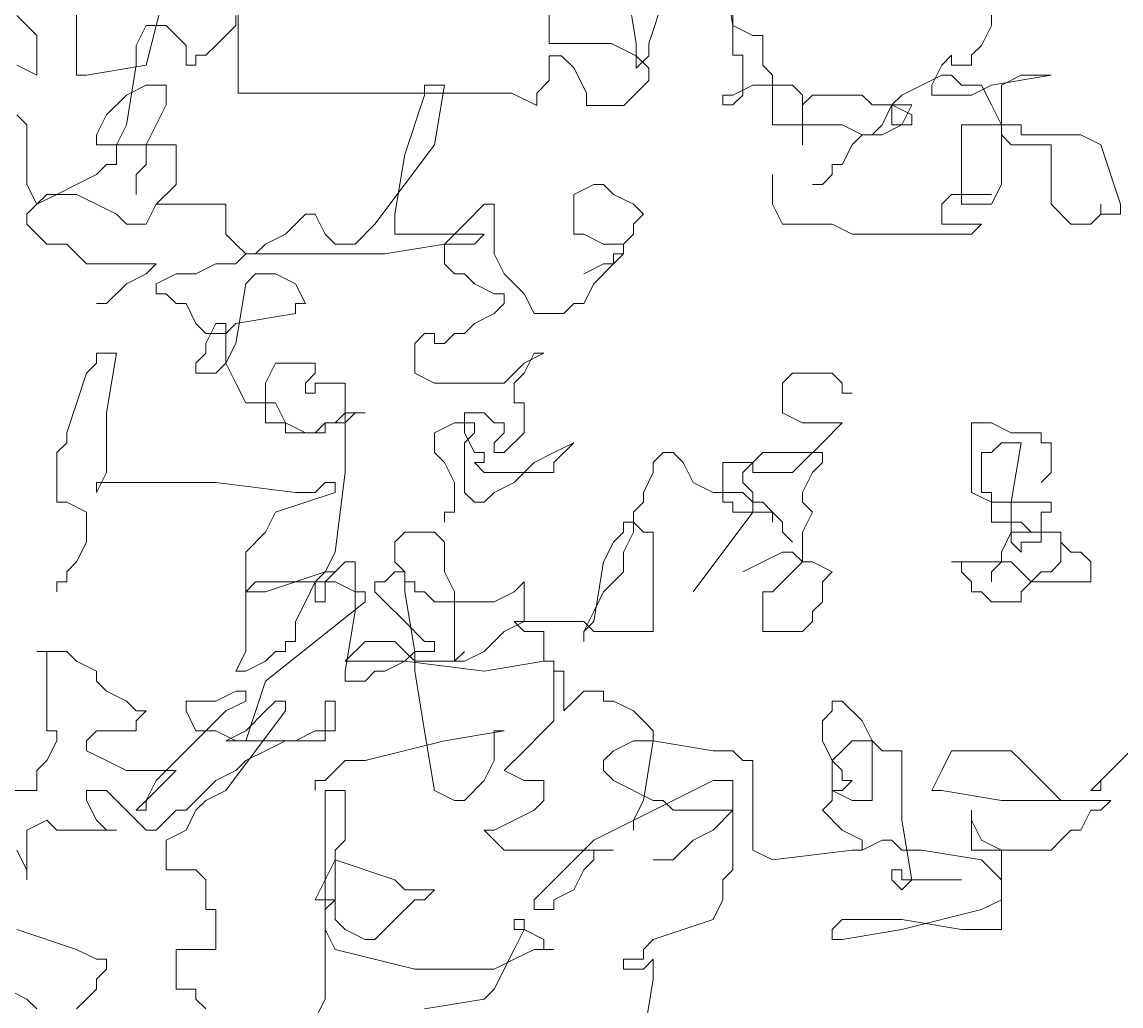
# Model space of a CAD drawing. Extents: x 941299 to 942979, y 2579300 to 2579597.
# Drawn here: x 942279.555 to 942281, y 2579506.667 to 2579507.961 of the extents above; entities that cross this region are included whole.
import ezdxf

# ---------------------------------------------------------------- set-up
doc = ezdxf.new("R2010")
doc.units = 0
doc.layers.get('0').update_dxf_attribs({"linetype": 'CONTINUOUS'})

# ---------------------------------------------------------------- blocks, each defined once
blk = doc.blocks.new('tulia')
at = {"color": 3, "lineweight": 0}
for p, q in [((209.7892, 269.2369), (209.7892, 268.6998)), ((208.9073, 268.6425), (208.9073, 269.1195)), ((208.9551, 269.0718), (208.9073, 268.7856)), ((209.192, 269.0579), (209.3114, 268.6998)), ((209.3712, 268.6998), (209.4309, 269.0579)), ((211.6286, 268.9764), (211.724, 268.5948)), ((211.2822, 268.4611), (211.2822, 268.9385)), ((212.0582, 268.5471), (212.0582, 268.9287)), ((207.6661, 268.881), (207.6661, 268.7856)), ((211.2944, 268.8333), (211.2944, 268.7856)), ((212.3447, 268.8333), (212.2969, 268.7856)), ((207.6661, 268.7856), (207.7138, 268.6902)), ((208.9073, 268.7856), (208.8118, 268.7379)), ((211.2944, 268.7856), (211.3421, 268.7379)), ((211.5808, 268.7379), (211.6286, 268.7856)), ((211.6286, 268.7856), (211.724, 268.7856)), ((211.724, 268.7856), (211.7718, 268.6902)), ((212.2969, 268.7856), (212.2492, 268.7379)), ((208.8118, 268.7379), (208.7641, 268.7379)), ((208.7641, 268.7379), (208.7641, 268.5948)), ((211.3421, 268.7379), (211.3898, 268.6902)), ((211.5331, 268.6902), (211.5808, 268.7379)), ((212.2492, 268.7379), (212.2492, 268.5471)), ((207.7138, 268.6902), (207.7615, 268.6425)), ((209.3114, 268.6998), (209.3114, 268.6401)), ((209.3712, 268.5805), (209.3712, 268.6998)), ((209.4906, 268.6998), (209.3712, 268.6401)), ((209.7892, 268.6998), (209.4906, 268.6998)), ((211.3898, 268.6902), (211.4376, 268.6425)), ((211.5331, 268.5948), (211.5331, 268.6902)), ((211.7718, 268.6902), (211.7718, 268.5948)), ((207.7615, 268.6425), (207.7615, 268.5948)), ((207.857, 268.5948), (207.857, 268.6425)), ((207.857, 268.6425), (207.9048, 268.5948)), ((208.8596, 268.4517), (208.8596, 268.6425)), ((208.8596, 268.6425), (208.9073, 268.6425)), ((209.3114, 268.6401), (209.3712, 268.5805)), ((209.3712, 268.6401), (209.3114, 268.5805)), ((209.6698, 268.5805), (209.7295, 268.6401)), ((209.7295, 268.6401), (209.7892, 268.6401)), ((209.7892, 268.6401), (209.7892, 268.5208)), ((211.4376, 268.6425), (211.4853, 268.6425)), ((211.4853, 268.6425), (211.4853, 268.5948)), ((207.7615, 268.5948), (207.857, 268.5948)), ((207.9048, 268.5948), (207.9525, 268.4994)), ((208.7641, 268.5948), (208.7164, 268.5471)), ((209.3114, 268.5805), (209.3114, 268.5208)), ((209.61, 268.4611), (209.6698, 268.5805)), ((211.4853, 268.5948), (211.5331, 268.5948)), ((211.724, 268.5948), (212.0105, 268.5471)), ((211.7718, 268.5948), (211.8195, 268.3085)), ((212.2492, 268.5471), (212.3447, 268.5948)), ((207.6661, 268.4994), (207.3796, 268.5471)), ((207.3796, 268.5471), (207.5228, 268.5471)), ((207.5228, 268.5471), (207.6183, 268.4994)), ((207.6183, 268.4994), (207.6183, 268.2608)), ((207.7615, 268.4517), (207.6661, 268.4994)), ((207.6661, 268.4039), (207.7138, 268.4994)), ((207.7138, 268.4994), (207.8093, 268.4994)), ((207.8093, 268.4994), (207.857, 268.5471)), ((207.857, 268.5471), (207.9048, 268.5471)), ((207.9048, 268.5471), (208.0003, 268.4994)), ((207.9525, 268.4994), (207.9525, 268.4517)), ((208.0003, 268.4994), (208.0957, 268.4517)), ((208.5731, 268.4517), (208.6209, 268.4994)), ((208.6209, 268.4994), (208.8118, 268.4994)), ((208.7164, 268.5471), (208.7164, 268.3085)), ((208.8118, 268.4994), (208.9073, 268.4517)), ((209.3114, 268.5208), (209.3712, 268.4611)), ((209.7892, 268.5208), (209.8489, 268.4611)), ((210.3395, 268.2131), (210.2918, 268.4994)), ((210.2918, 268.4994), (210.3873, 268.4994)), ((210.3873, 268.4994), (210.3873, 268.4517)), ((211.6286, 268.4039), (211.6286, 268.4994)), ((211.6286, 268.4994), (211.724, 268.4994)), ((211.724, 268.4994), (211.8195, 268.4517)), ((212.0105, 268.5471), (212.0582, 268.5471)), ((207.9525, 268.4517), (207.7615, 268.4517)), ((208.0957, 268.4517), (208.1435, 268.4039)), ((208.239, 268.4039), (208.2867, 268.4517)), ((208.2867, 268.4517), (208.5254, 268.4517)), ((208.5254, 268.4517), (208.5731, 268.4039)), ((208.5731, 268.2131), (208.5731, 268.4517)), ((208.9073, 268.4039), (208.8596, 268.4517)), ((208.9073, 268.4517), (208.9551, 268.4517)), ((208.9551, 268.4517), (208.9551, 268.4039)), ((209.3712, 268.4611), (209.4309, 268.4014)), ((209.61, 268.4014), (209.61, 268.4611)), ((209.8489, 268.4611), (209.8489, 268.4014)), ((209.8489, 268.4014), (209.9684, 268.4611)), ((209.9684, 268.4611), (211.2822, 268.4611)), ((210.3873, 268.4517), (210.4828, 268.1654)), ((211.8195, 268.4517), (211.915, 268.3562)), ((207.6183, 268.3085), (207.6661, 268.4039)), ((208.048, 268.3562), (208.1435, 268.4039)), ((208.0957, 268.3085), (208.048, 268.4039)), ((208.048, 268.4039), (208.1435, 268.4039)), ((208.1435, 268.4039), (208.1435, 268.3085)), ((208.1435, 268.4039), (208.239, 268.4039)), ((208.1435, 268.4039), (208.1912, 268.3085)), ((208.5731, 268.4039), (208.5731, 268.2131)), ((208.9551, 268.4039), (208.9073, 268.4039)), ((209.4309, 268.4014), (209.61, 268.4014)), ((211.6763, 268.3085), (211.6286, 268.4039)), ((208.048, 268.3085), (208.048, 268.3562)), ((211.915, 268.3562), (211.9627, 268.2608)), ((212.2969, 268.3085), (212.3447, 268.3562)), ((207.5228, 268.2608), (207.5228, 268.3085)), ((207.5228, 268.3085), (207.8093, 268.3085)), ((207.6183, 268.0223), (207.6183, 268.3085)), ((207.8093, 268.3085), (207.8093, 267.9269)), ((208.1435, 268.3085), (208.048, 268.3085)), ((208.1912, 268.2608), (208.0957, 268.3085)), ((208.1912, 268.3085), (208.239, 268.2608)), ((208.3822, 268.3085), (208.2867, 268.2608)), ((208.7164, 268.3085), (208.3822, 268.3085)), ((211.724, 268.2131), (211.6763, 268.3085)), ((211.8195, 268.3085), (211.8673, 268.2131)), ((212.2969, 268.0223), (212.2969, 268.3085)), ((207.1409, 268.2131), (207.2364, 268.2608)), ((207.2364, 268.2608), (207.5228, 268.2608)), ((207.6183, 268.2608), (207.5706, 268.2131)), ((208.2867, 268.2608), (208.1912, 268.2608)), ((208.239, 268.2608), (208.2867, 268.2608)), ((208.2867, 268.2608), (208.3344, 268.2131)), ((211.9627, 268.2608), (211.9627, 268.2131)), ((207.0454, 267.9269), (207.1409, 268.2131)), ((207.5706, 268.2131), (207.3796, 268.2131)), ((207.3796, 268.2131), (207.3796, 267.9269)), ((208.3344, 268.2131), (208.3822, 268.1177)), ((210.626, 267.8315), (210.3395, 268.2131)), ((211.9627, 268.2131), (211.5808, 268.2131)), ((211.5808, 268.2131), (211.5808, 268.0223)), ((211.724, 268.1177), (211.724, 268.2131)), ((211.8673, 268.2131), (211.8673, 268.1177)), ((210.4828, 268.1654), (210.5305, 267.8792)), ((208.3822, 268.1177), (208.4299, 268.1177)), ((208.4299, 268.1177), (208.4299, 268.07)), ((211.7718, 268.07), (211.724, 268.1177)), ((211.8673, 268.1177), (211.915, 268.1177)), ((211.915, 268.1177), (211.9627, 268.07)), ((208.4299, 268.07), (208.4777, 268.0223)), ((208.7164, 267.9269), (208.7164, 268.07)), ((211.7718, 267.9746), (211.7718, 268.07)), ((211.9627, 268.07), (212.0582, 268.0223)), ((207.6661, 267.9269), (207.6183, 268.0223)), ((207.6661, 267.9746), (207.857, 267.9746)), ((207.857, 267.9746), (207.9048, 267.9269)), ((208.4777, 268.0223), (208.5254, 268.0223)), ((209.3847, 267.9269), (209.4802, 267.9746)), ((209.4802, 267.9746), (209.528, 268.0223)), ((209.528, 268.0223), (209.5757, 268.0223)), ((209.5757, 268.0223), (209.6712, 267.9746)), ((209.6712, 267.9746), (209.6712, 267.7838)), ((211.5808, 268.0223), (211.6763, 267.9269)), ((211.9627, 267.9269), (212.0582, 267.9746)), ((212.0582, 268.0223), (212.1537, 267.9746)), ((212.0582, 267.9746), (212.2014, 267.9746)), ((212.1537, 267.9746), (212.2492, 267.9269)), ((212.2014, 267.9746), (212.2492, 267.9269)), ((212.2492, 267.9269), (212.2969, 268.0223)), ((207.0454, 267.8792), (207.0454, 267.9269)), ((207.1409, 267.8792), (207.1409, 267.9269)), ((207.1409, 267.9269), (207.1409, 267.8792)), ((207.3796, 267.9269), (207.2841, 267.8315)), ((207.8093, 267.9269), (207.6661, 267.9269)), ((207.9048, 267.9269), (207.9048, 267.8315)), ((208.6686, 267.8315), (208.7164, 267.9269)), ((209.337, 267.8792), (209.3847, 267.9269)), ((210.0531, 267.6884), (210.0531, 267.9269)), ((210.0531, 267.9269), (210.1008, 267.9269)), ((210.1008, 267.9269), (210.1963, 267.8315)), ((211.3421, 267.7838), (211.3421, 267.9269)), ((211.3421, 267.9269), (211.6763, 267.9269)), ((211.6763, 267.9269), (211.724, 267.8315)), ((211.8673, 267.8792), (211.9627, 267.9269)), ((212.2492, 267.9269), (212.2969, 267.8792)), ((207.1409, 267.8792), (207.0454, 267.8792)), ((207.1887, 267.8315), (207.1409, 267.8792)), ((209.3847, 267.8315), (209.337, 267.8792)), ((210.5305, 267.8792), (210.5305, 267.7838)), ((210.9124, 267.8792), (210.8647, 267.7838)), ((210.9602, 267.8792), (210.9124, 267.8792)), ((211.0079, 267.8315), (210.9602, 267.8792)), ((211.8195, 267.8315), (211.8673, 267.8792)), ((212.2969, 267.8792), (212.2969, 267.8315)), ((207.2841, 267.8315), (207.1887, 267.8315)), ((207.9048, 267.8315), (207.7138, 267.8315)), ((207.7138, 267.8315), (207.7615, 267.7838)), ((208.3344, 267.7838), (208.4299, 267.8315)), ((208.4299, 267.8315), (208.6686, 267.8315)), ((209.3847, 267.7838), (209.3847, 267.8315)), ((210.1963, 267.8315), (210.2441, 267.7838)), ((210.7215, 267.7361), (210.626, 267.8315)), ((211.0557, 267.7838), (211.0079, 267.8315)), ((211.724, 267.8315), (211.8195, 267.8315)), ((212.2969, 267.8315), (212.2014, 267.7361)), ((207.7615, 267.7838), (208.3344, 267.7838)), ((209.4325, 267.7361), (209.3847, 267.7838)), ((209.6234, 267.7838), (209.528, 267.7361)), ((209.6712, 267.7838), (209.6234, 267.7838)), ((210.5305, 267.7838), (210.1008, 267.7838)), ((210.1008, 267.7838), (210.1486, 267.7361)), ((210.2441, 267.7838), (210.2918, 267.7361)), ((210.8647, 267.7838), (210.817, 267.7361)), ((211.1511, 267.7361), (211.0557, 267.7838)), ((211.2944, 267.7361), (211.3421, 267.7838)), ((209.4325, 267.6884), (209.4325, 267.7361)), ((209.528, 267.7361), (209.4325, 267.7361)), ((209.4325, 267.7361), (209.4325, 267.6884)), ((210.1486, 267.7361), (210.2918, 267.7361)), ((210.2918, 267.7361), (210.2918, 267.6407)), ((210.2918, 267.7361), (210.5783, 267.6884)), ((210.817, 267.7361), (210.7215, 267.7361)), ((211.1989, 267.6884), (211.1511, 267.7361)), ((211.2466, 267.6884), (211.2944, 267.7361)), ((212.106, 267.7361), (212.0105, 267.6407)), ((212.2014, 267.7361), (212.106, 267.7361)), ((209.4802, 267.6884), (209.4325, 267.6884)), ((209.4325, 267.6884), (209.4802, 267.6407)), ((209.4802, 267.6407), (209.4802, 267.6884)), ((210.0054, 267.593), (210.0531, 267.6884)), ((210.5783, 267.6884), (211.2466, 267.6884)), ((211.2466, 267.6884), (211.1989, 267.6884)), ((211.2944, 267.6407), (211.2466, 267.6884)), ((209.528, 267.6407), (209.4802, 267.6407)), ((209.4802, 267.6407), (209.5757, 267.5453)), ((209.6234, 267.593), (209.528, 267.6407)), ((210.2918, 267.6407), (210.2441, 267.593)), ((211.3898, 267.6407), (211.2944, 267.6407)), ((211.4853, 267.593), (211.3898, 267.6407)), ((212.0105, 267.6407), (211.6763, 267.6407)), ((211.6763, 267.6407), (211.724, 267.593)), ((209.9099, 267.4976), (210.0054, 267.593)), ((210.1963, 267.593), (210.1486, 267.5453)), ((210.2441, 267.593), (210.1963, 267.593)), ((211.1034, 267.593), (211.0079, 267.5453)), ((211.1989, 267.593), (211.1034, 267.593)), ((211.2466, 267.5453), (211.1989, 267.593)), ((211.5808, 267.593), (211.4853, 267.593)), ((211.6763, 267.5453), (211.5808, 267.593)), ((211.724, 267.593), (211.8195, 267.5453)), ((209.5757, 267.5453), (209.6234, 267.4498)), ((209.8621, 267.4021), (209.9099, 267.4976)), ((210.0531, 267.4976), (210.0054, 267.4976)), ((210.0054, 267.4976), (210.0054, 267.4498)), ((210.1486, 267.5453), (210.0531, 267.4976)), ((211.0079, 267.5453), (210.9602, 267.4498)), ((211.2944, 267.259), (211.2466, 267.5453)), ((211.5808, 267.4498), (211.6286, 267.4976)), ((211.6286, 267.4976), (211.6763, 267.4976)), ((211.6763, 267.4976), (211.6763, 267.5453)), ((211.8195, 267.5453), (211.915, 267.4498)), ((209.6234, 267.4498), (209.6712, 267.4498)), ((209.6712, 267.4498), (209.7189, 267.4021)), ((210.0054, 267.4498), (210.0531, 267.4021)), ((210.9602, 267.4498), (211.0079, 267.4498)), ((211.0079, 267.4498), (211.0079, 267.4021)), ((211.4853, 267.3544), (211.5331, 267.4498)), ((211.5331, 267.4498), (211.5808, 267.4498)), ((211.915, 267.4498), (211.9627, 267.4498)), ((209.7189, 267.4021), (209.8621, 267.4021)), ((210.0531, 267.4021), (210.1486, 267.3544)), ((211.0079, 267.4021), (211.2944, 267.3544)), ((210.1486, 267.3544), (210.1963, 267.3067)), ((211.2944, 267.3544), (211.3421, 267.3067)), ((211.3421, 267.1636), (211.3421, 267.3544)), ((211.3421, 267.3544), (211.3898, 267.3544)), ((211.3898, 267.3544), (211.4376, 267.259)), ((211.4376, 267.3067), (211.4853, 267.3544)), ((210.1963, 267.3067), (210.2441, 267.3067)), ((210.2441, 267.3067), (210.2918, 267.259)), ((210.3395, 267.259), (210.3395, 267.3067)), ((210.3395, 267.3067), (210.3873, 267.3067)), ((210.3873, 267.3067), (210.435, 267.259)), ((211.3421, 267.3067), (211.4376, 267.3067)), ((210.2918, 267.259), (210.3395, 267.259)), ((210.435, 267.259), (210.435, 267.1159)), ((211.3421, 267.1636), (211.2944, 267.259)), ((211.4376, 267.259), (211.4376, 267.2113)), ((209.9099, 267.1636), (209.8144, 267.2113)), ((209.8144, 267.2113), (209.8621, 267.2113)), ((209.8621, 267.2113), (209.9099, 267.1159)), ((211.4376, 267.2113), (211.4853, 267.1636)), ((211.915, 266.9251), (211.8673, 267.2113)), ((211.8673, 267.2113), (211.9627, 267.2113)), ((211.9627, 267.2113), (211.9627, 267.1636)), ((210.0054, 267.0682), (209.9099, 267.1636)), ((210.9124, 267.1159), (210.9124, 267.1636)), ((210.9124, 267.1636), (211.1034, 267.1636)), ((211.1034, 267.1636), (211.1511, 267.0682)), ((211.2944, 267.0682), (211.3421, 267.1636)), ((211.3898, 267.1159), (211.3421, 267.1636)), ((211.4853, 267.1636), (211.4853, 267.1159)), ((211.9627, 267.1636), (212.0105, 267.1159)), ((208.3822, 267.0682), (208.4299, 267.1159)), ((208.4299, 267.1159), (208.6209, 267.1159)), ((208.6209, 267.1159), (208.6686, 267.0682)), ((209.9099, 267.1159), (209.9576, 267.0682)), ((210.435, 267.1159), (210.3395, 267.0682)), ((210.9602, 267.0682), (210.9124, 267.1159)), ((211.4853, 267.1159), (211.3898, 267.1159)), ((212.0105, 267.1159), (212.106, 266.8297)), ((208.3344, 267.0205), (208.3822, 267.0205)), ((208.3822, 267.0205), (208.3822, 267.0682)), ((208.6686, 267.0682), (208.6686, 266.9251)), ((209.9576, 267.0682), (209.9576, 266.9728)), ((210.3395, 267.0682), (210.0054, 267.0682)), ((210.7692, 266.6389), (210.7692, 267.0682)), ((210.7692, 267.0682), (210.9124, 267.0682)), ((210.9124, 267.0682), (210.9124, 267.0205)), ((210.9124, 267.0205), (210.9602, 267.0205)), ((210.9602, 267.0205), (210.9602, 267.0682)), ((211.1511, 267.0682), (211.1511, 266.8774)), ((211.2466, 266.9728), (211.2944, 267.0682)), ((209.9576, 266.9728), (209.9099, 266.9728)), ((209.9099, 266.9728), (209.9099, 266.8297)), ((211.0557, 266.8774), (211.1034, 266.9728)), ((211.1034, 266.9728), (211.2466, 266.9728)), ((208.6686, 266.9251), (208.5731, 266.8774)), ((210.0531, 266.8774), (210.1008, 266.9251)), ((210.1008, 266.9251), (210.1963, 266.9251)), ((210.1963, 266.9251), (210.1963, 266.8297)), ((210.7215, 266.9251), (210.6737, 266.9251)), ((210.6737, 266.9251), (210.7692, 266.9251)), ((210.7692, 266.8774), (210.7215, 266.9251)), ((210.7692, 266.9251), (210.817, 266.8774)), ((211.915, 266.6389), (211.915, 266.9251)), ((207.5706, 266.8297), (207.6661, 266.8774)), ((207.6661, 266.8774), (207.7615, 266.8774)), ((207.7615, 266.8774), (207.7615, 266.5435)), ((208.5731, 266.8774), (208.3822, 266.8774)), ((208.3822, 266.8774), (208.4777, 266.782)), ((210.0054, 266.8297), (210.0054, 266.8774)), ((210.0054, 266.8774), (210.0531, 266.8774)), ((210.1486, 266.8297), (210.1486, 266.8774)), ((210.1486, 266.8774), (210.2441, 266.8774)), ((210.2441, 266.8774), (210.3395, 266.8297)), ((210.8647, 266.8774), (210.7692, 266.8774)), ((210.817, 266.8774), (210.8647, 266.8774)), ((210.9124, 266.8297), (210.8647, 266.8774)), ((210.8647, 266.8774), (210.8647, 266.8297)), ((210.9602, 266.8297), (211.0557, 266.8774)), ((211.1511, 266.8774), (211.0557, 266.8774)), ((211.0557, 266.8774), (211.0557, 266.8297)), ((207.4274, 266.782), (207.4274, 266.8297)), ((207.4274, 266.8297), (207.5706, 266.8297)), ((209.9099, 266.8297), (210.0054, 266.7343)), ((210.0531, 266.782), (210.0054, 266.8297)), ((210.1963, 266.8297), (210.1486, 266.7343)), ((210.1963, 266.782), (210.1486, 266.8297)), ((210.3395, 266.8297), (210.3395, 266.7343)), ((210.8647, 266.8297), (210.9602, 266.8297)), ((211.0557, 266.8297), (210.9124, 266.8297)), ((212.106, 266.8297), (212.106, 266.782)), ((207.3796, 266.6389), (207.3796, 266.782)), ((207.3796, 266.782), (207.4274, 266.782)), ((207.5706, 266.4958), (207.5228, 266.782)), ((207.5228, 266.782), (207.6183, 266.782)), ((207.6183, 266.782), (207.6661, 266.7343)), ((208.4777, 266.782), (208.5731, 266.6866)), ((209.7667, 266.6866), (209.6712, 266.782)), ((209.6712, 266.782), (209.7667, 266.7343)), ((210.0531, 266.7343), (210.0531, 266.782)), ((210.1963, 266.5435), (210.1963, 266.782)), ((212.106, 266.782), (212.1537, 266.7343)), ((207.6661, 266.7343), (207.7138, 266.7343)), ((207.7138, 266.7343), (207.7138, 266.5435)), ((208.4777, 266.6866), (208.4777, 266.7343)), ((208.4777, 266.7343), (208.7641, 266.7343)), ((208.7641, 266.7343), (208.8118, 266.6866)), ((209.1938, 266.7343), (209.146, 266.6866)), ((209.2415, 266.7343), (209.1938, 266.7343)), ((209.2893, 266.6866), (209.2415, 266.7343)), ((209.7667, 266.7343), (209.8621, 266.6866)), ((210.0054, 266.7343), (210.0531, 266.7343)), ((210.1486, 266.7343), (210.1008, 266.7343)), ((210.1008, 266.7343), (210.1008, 266.6866)), ((210.3395, 266.7343), (210.2918, 266.6866)), ((212.1537, 266.7343), (212.1537, 266.4958)), ((208.5254, 266.6389), (208.4777, 266.6866)), ((208.5731, 266.6866), (208.6209, 266.6389)), ((208.8118, 266.6389), (208.8118, 266.6866)), ((208.8118, 266.6866), (208.9551, 266.6866)), ((208.8118, 266.6866), (208.8596, 266.6389)), ((208.9551, 266.6866), (208.9551, 266.4958)), ((209.146, 266.6866), (209.0983, 266.5912)), ((209.2893, 266.6389), (209.2893, 266.6866)), ((209.7667, 266.6389), (209.7667, 266.6866)), ((209.8621, 266.6866), (209.9576, 266.5912)), ((210.1008, 266.6866), (210.1486, 266.6866)), ((210.1486, 266.6866), (210.1008, 266.6389)), ((210.2918, 266.6866), (210.2441, 266.5912)), ((207.4274, 266.5912), (207.3796, 266.6389)), ((208.5731, 266.5435), (208.5254, 266.6389)), ((208.6209, 266.6389), (208.8118, 266.6389)), ((208.8596, 266.6389), (208.8596, 266.5912)), ((209.337, 266.5435), (209.2893, 266.6389)), ((210.1008, 266.6389), (209.7667, 266.6389)), ((210.817, 266.2572), (210.7692, 266.6389)), ((211.9627, 266.5435), (211.915, 266.6389)), ((208.8596, 266.5912), (208.8118, 266.5435)), ((209.0983, 266.5912), (209.0028, 266.5435)), ((209.9576, 266.5912), (210.0531, 266.5435)), ((210.2441, 266.5912), (210.2441, 266.448)), ((210.817, 266.5435), (210.817, 266.5912)), ((210.817, 266.5912), (210.8647, 266.5912)), ((210.8647, 266.5912), (210.9124, 266.5435)), ((211.0079, 266.5435), (211.3898, 266.5912)), ((211.3898, 266.5912), (211.9627, 266.5912)), ((211.9627, 266.5912), (211.9627, 266.5435)), ((207.6661, 266.4958), (207.3796, 266.4958)), ((207.3796, 266.4958), (207.3796, 266.448)), ((207.5706, 266.3049), (207.5706, 266.4958)), ((207.7615, 266.5435), (207.6661, 266.4958)), ((207.7138, 266.5435), (207.6661, 266.5435)), ((207.6661, 266.5435), (207.6661, 266.4003)), ((208.5254, 266.448), (208.5731, 266.4958)), ((208.5731, 266.4958), (208.5731, 266.5435)), ((208.7641, 266.4958), (208.7164, 266.448)), ((208.8118, 266.4958), (208.7641, 266.4958)), ((208.8118, 266.5435), (208.8118, 266.4958)), ((208.8596, 266.5435), (208.8118, 266.4958)), ((208.8118, 266.4958), (208.8118, 266.448)), ((209.0028, 266.5435), (208.8596, 266.5435)), ((208.9551, 266.4958), (208.9073, 266.4958)), ((208.9073, 266.4958), (208.9073, 266.448)), ((209.337, 266.4958), (209.337, 266.5435)), ((209.3847, 266.448), (209.337, 266.4958)), ((210.0531, 266.5435), (210.1008, 266.4958)), ((210.1008, 266.4958), (210.1486, 266.4958)), ((210.1486, 266.4958), (210.1963, 266.5435)), ((211.1034, 266.448), (210.817, 266.5435)), ((210.9124, 266.5435), (211.0079, 266.5435)), ((212.106, 266.4958), (212.0105, 266.448)), ((212.1537, 266.4958), (212.106, 266.4958)), ((207.3796, 266.448), (207.4274, 266.448)), ((207.4274, 266.448), (207.4274, 266.3049)), ((208.5731, 266.3526), (208.5254, 266.448)), ((208.7164, 266.448), (208.6686, 266.4003)), ((208.9073, 266.448), (208.7164, 266.448)), ((208.7164, 266.448), (208.7164, 266.4003)), ((208.8118, 266.448), (209.0983, 266.0664)), ((209.3847, 266.3526), (209.3847, 266.448)), ((210.2441, 266.448), (210.2918, 266.448)), ((210.2918, 266.448), (210.2918, 266.4003)), ((211.1511, 266.3526), (211.1034, 266.448)), ((212.0105, 266.448), (212.0105, 266.3049)), ((207.5228, 266.4003), (207.4751, 266.3526)), ((207.6661, 266.4003), (207.5228, 266.4003)), ((208.6686, 266.4003), (208.6686, 266.3526)), ((209.337, 266.3526), (209.3847, 266.4003)), ((209.3847, 266.4003), (209.4325, 266.4003)), ((209.4325, 266.4003), (209.4325, 266.3526)), ((207.4751, 266.3526), (207.3319, 266.3526)), ((207.3319, 266.3526), (207.3319, 266.2095)), ((207.3319, 266.3049), (207.3319, 266.3526)), ((207.3319, 266.3526), (207.5706, 266.3526)), ((207.5706, 266.3526), (207.6183, 266.2572)), ((208.5731, 266.2095), (208.5731, 266.3526)), ((208.6686, 266.3526), (208.6209, 266.3049)), ((209.2893, 265.8756), (209.2893, 266.3526)), ((209.2893, 266.3526), (209.337, 266.3526)), ((209.4325, 266.2572), (209.3847, 266.3526)), ((209.4325, 266.3526), (209.4802, 266.3049)), ((210.2918, 266.3049), (210.3395, 266.3526)), ((210.3395, 266.3526), (210.4828, 266.3526)), ((210.4828, 266.3526), (210.5305, 266.3049)), ((211.2466, 266.2572), (211.1511, 266.3526)), ((207.2841, 266.2572), (207.3319, 266.3049)), ((207.4274, 266.3049), (207.5228, 266.3049)), ((207.5228, 266.3049), (207.5228, 266.2572)), ((207.5228, 266.2572), (207.5706, 266.3049)), ((209.4802, 266.3049), (209.528, 266.2095)), ((210.2918, 266.1618), (210.2918, 266.3049)), ((210.5305, 266.3049), (210.5305, 266.2095)), ((212.0105, 266.3049), (212.0582, 266.2095)), ((207.1887, 266.2095), (207.2364, 266.2572)), ((207.2364, 266.2572), (207.2841, 266.2572)), ((207.6183, 266.2572), (207.6183, 266.2095)), ((208.6209, 266.2572), (208.5731, 266.2095)), ((208.6686, 266.2572), (208.6209, 266.2572)), ((208.7641, 266.2095), (208.6686, 266.2572)), ((209.4325, 266.1618), (209.4325, 266.2572)), ((210.8647, 266.1618), (210.817, 266.2572)), ((211.2466, 265.7802), (211.2466, 266.2572)), ((207.1887, 266.1141), (207.1887, 266.2095)), ((207.3319, 266.2095), (207.3796, 266.1618)), ((207.5706, 266.2095), (207.4751, 266.1141)), ((207.857, 266.2095), (207.5706, 266.2095)), ((207.6183, 266.2095), (207.6661, 266.1618)), ((207.8093, 266.1618), (207.8093, 266.2095)), ((207.8093, 266.2095), (207.857, 266.2095)), ((208.5254, 266.2095), (208.4299, 266.1618)), ((208.5731, 266.2095), (208.5254, 266.2095)), ((208.6209, 266.1618), (208.5731, 266.2095)), ((208.8596, 266.1618), (208.7641, 266.2095)), ((209.528, 266.2095), (209.5757, 265.9233)), ((210.5305, 266.2095), (210.4828, 266.1618)), ((210.7215, 265.971), (210.7215, 266.2095)), ((210.7215, 266.2095), (210.7692, 266.2095)), ((210.7692, 266.2095), (210.817, 266.1618)), ((212.0582, 266.2095), (212.106, 266.1618)), ((207.3796, 266.1618), (207.4274, 266.1618)), ((207.4274, 266.1618), (207.5228, 266.0664)), ((207.6661, 266.1618), (207.6661, 266.1141)), ((207.7615, 266.1141), (207.8093, 266.1618)), ((208.4299, 266.1618), (208.4777, 266.1141)), ((208.7164, 266.0664), (208.6209, 266.1618)), ((209.528, 266.0664), (209.4325, 266.1618)), ((210.2441, 266.0664), (210.2918, 266.1618)), ((210.4828, 266.1618), (210.4828, 266.1141)), ((210.4828, 266.0664), (210.4828, 266.1618)), ((210.4828, 266.1618), (210.5305, 266.1618)), ((210.5305, 266.1618), (210.5783, 266.1141)), ((210.817, 266.1618), (210.8647, 266.1141)), ((210.8647, 266.1618), (210.817, 266.1618)), ((210.817, 266.1618), (210.8647, 266.1618)), ((210.9124, 266.1141), (210.8647, 266.1618)), ((211.1511, 266.0664), (210.8647, 266.1618)), ((210.8647, 266.1618), (210.9124, 266.1141)), ((212.106, 266.1618), (212.106, 266.1141)), ((207.4751, 266.1141), (207.1887, 266.1141)), ((207.7615, 266.0664), (207.7615, 266.1141)), ((208.4777, 266.1141), (208.4777, 266.0187)), ((209.9576, 266.0664), (209.9099, 266.1141)), ((209.9099, 266.1141), (209.9099, 265.9233)), ((210.4828, 266.1141), (210.435, 266.1141)), ((210.435, 266.1141), (210.435, 266.0664)), ((210.5783, 266.1141), (210.626, 266.1141)), ((210.626, 266.1141), (210.626, 266.0664)), ((210.7215, 266.0664), (210.817, 266.1141)), ((210.817, 266.1141), (211.1989, 266.1141)), ((210.8647, 266.1141), (210.8647, 266.0187)), ((210.9124, 266.0187), (210.9124, 266.1141)), ((210.9124, 266.1141), (210.9602, 266.0187)), ((211.1989, 266.1141), (211.2466, 266.0664)), ((212.106, 266.1141), (212.1537, 266.1141)), ((212.1537, 266.1141), (212.1537, 266.0664)), ((207.5228, 266.0664), (207.5228, 266.0187)), ((207.5228, 266.0187), (207.6661, 266.0187)), ((207.6661, 266.0187), (207.7138, 266.0664)), ((207.7138, 266.0664), (207.7615, 266.0664)), ((208.4777, 266.0187), (208.5254, 265.971)), ((208.7641, 266.0664), (208.7164, 266.0664)), ((208.7641, 265.8756), (208.7641, 266.0664)), ((209.5757, 265.971), (209.528, 266.0664)), ((210.0531, 266.0187), (209.9576, 266.0664)), ((210.3395, 266.0187), (210.0531, 266.0187)), ((210.2441, 265.7325), (210.2441, 266.0664)), ((210.3873, 266.0664), (210.3395, 266.0187)), ((210.435, 266.0664), (210.3873, 266.0664)), ((210.435, 265.7802), (210.4828, 266.0664)), ((210.5783, 266.0187), (210.4828, 265.9233)), ((210.626, 266.0664), (210.5783, 266.0187)), ((210.6737, 266.0187), (210.6737, 266.0664)), ((210.6737, 266.0664), (210.7215, 266.0664)), ((211.1511, 265.6371), (210.6737, 266.0187)), ((210.8647, 266.0187), (210.9124, 266.0187)), ((210.9602, 266.0187), (211.0079, 265.9233)), ((211.2466, 266.0664), (211.1511, 266.0664)), ((208.5254, 265.971), (208.5254, 265.9233)), ((209.6234, 265.8756), (209.5757, 265.971)), ((210.7692, 265.6848), (210.7215, 265.971)), ((208.5254, 265.9233), (208.5731, 265.8756)), ((209.6234, 265.9233), (209.5757, 265.8756)), ((209.5757, 265.9233), (209.6234, 265.8756)), ((209.9576, 265.9233), (209.6234, 265.9233)), ((209.9099, 265.9233), (210.0054, 265.8756)), ((209.9099, 265.8756), (209.9576, 265.9233)), ((210.4828, 265.9233), (210.3873, 265.8279)), ((211.0079, 265.9233), (211.0079, 265.8279)), ((208.5731, 265.8756), (208.7641, 265.8756)), ((209.5757, 265.8756), (209.2893, 265.8756)), ((209.6234, 265.8756), (209.6234, 265.8279)), ((209.6234, 265.8279), (209.6234, 265.8756)), ((209.8144, 265.7325), (209.8144, 265.8756)), ((209.8144, 265.8756), (209.9099, 265.8756)), ((210.0054, 265.8756), (210.0531, 265.8279)), ((210.0531, 265.8279), (210.1008, 265.7802)), ((210.3873, 265.8279), (210.3395, 265.8279)), ((210.3395, 265.8279), (210.3395, 265.7802)), ((210.4828, 265.7802), (210.5305, 265.8279)), ((210.5305, 265.8279), (210.6737, 265.8279)), ((210.6737, 265.8279), (210.7692, 265.7325)), ((211.0079, 265.8279), (211.0557, 265.8279)), ((211.0557, 265.8279), (211.0557, 265.7802)), ((210.1008, 265.7802), (210.1963, 265.7325)), ((210.1963, 265.7802), (210.2441, 265.7325)), ((210.3395, 265.7802), (210.435, 265.7802)), ((210.435, 265.7325), (210.435, 265.7802)), ((210.435, 265.7802), (210.4828, 265.7325)), ((210.435, 265.7325), (210.4828, 265.7802)), ((211.0557, 265.7802), (211.1034, 265.7802)), ((211.1034, 265.7802), (211.1511, 265.7325)), ((211.2944, 265.6848), (211.2466, 265.7802)), ((212.106, 265.7802), (212.0582, 265.7325)), ((212.2492, 265.7802), (212.106, 265.7802)), ((212.2014, 265.3985), (212.2014, 265.7802)), ((212.2014, 265.7802), (212.2492, 265.7802)), ((209.7667, 265.6848), (209.7667, 265.7325)), ((209.7667, 265.7325), (209.8144, 265.7325)), ((209.8144, 265.7325), (209.7667, 265.7325)), ((209.7667, 265.7325), (209.7667, 265.4462)), ((210.1008, 265.6848), (209.8144, 265.7325)), ((210.4828, 265.7325), (210.1008, 265.6848)), ((210.1963, 265.7325), (210.435, 265.7325)), ((210.435, 265.6848), (210.435, 265.7325)), ((210.4828, 265.7325), (210.5783, 265.6848)), ((210.7692, 265.7325), (210.4828, 265.7325)), ((211.1511, 265.7325), (211.2466, 265.6848)), ((212.0582, 265.7325), (211.9627, 265.6848)), ((209.7189, 265.4939), (209.7189, 265.6848)), ((209.7189, 265.6848), (209.7667, 265.6848)), ((210.3873, 265.3985), (210.435, 265.6848)), ((210.5783, 265.6848), (210.626, 265.6848)), ((210.626, 265.6848), (210.6737, 265.6371)), ((210.7692, 265.6371), (210.7692, 265.6848)), ((211.2466, 265.6848), (211.2944, 265.6848)), ((211.9627, 265.6848), (211.9627, 265.6371)), ((210.6737, 265.6371), (210.7692, 265.6371)), ((211.2466, 265.3508), (211.1511, 265.6371)), ((211.9627, 265.6371), (211.915, 265.5894)), ((209.528, 265.5417), (209.528, 265.5894)), ((209.528, 265.5894), (209.6234, 265.5894)), ((209.6234, 265.5894), (209.6712, 265.5417)), ((211.2466, 265.5417), (211.2466, 265.5894)), ((211.2466, 265.5894), (211.2944, 265.5894)), ((211.2944, 265.5894), (211.3898, 265.5417)), ((211.915, 265.5894), (211.8195, 265.5417)), ((206.8067, 265.4939), (207.0932, 265.2077)), ((208.2867, 265.4462), (208.3822, 265.5417)), ((208.3822, 265.5417), (208.4299, 265.5417)), ((208.4299, 265.5417), (208.4299, 265.4939)), ((208.4299, 265.4939), (208.4777, 265.4462)), ((209.337, 265.4462), (209.3847, 265.4939)), ((209.3847, 265.4939), (209.4802, 265.5417)), ((209.4802, 265.5417), (209.528, 265.5417)), ((209.6712, 265.5417), (209.7189, 265.4939)), ((210.8647, 265.5417), (210.817, 265.5417)), ((210.817, 265.5417), (210.817, 265.3985)), ((210.8647, 265.3508), (210.8647, 265.5417)), ((211.0557, 265.4939), (211.0557, 265.5417)), ((211.0557, 265.5417), (211.1034, 265.5417)), ((211.3421, 265.1123), (211.0557, 265.4939)), ((211.1034, 265.5417), (211.1511, 265.4939)), ((211.1511, 265.4939), (211.2466, 265.3985)), ((211.3421, 265.4939), (211.2466, 265.5417)), ((211.3898, 265.4462), (211.3421, 265.4939)), ((211.3898, 265.5417), (211.5331, 265.5417)), ((211.5331, 265.4939), (211.4853, 265.3985)), ((211.5331, 265.5417), (211.5331, 265.4939)), ((211.7718, 265.4939), (211.724, 265.4939)), ((211.724, 265.4939), (211.7718, 265.4462)), ((211.8195, 265.5417), (211.7718, 265.4939)), ((208.239, 265.3508), (208.2867, 265.4462)), ((208.4777, 265.4462), (208.4777, 265.3508)), ((209.2893, 265.3985), (209.337, 265.4462)), ((209.7667, 265.4462), (209.8144, 265.3985)), ((211.6763, 265.16), (211.3898, 265.4462)), ((211.7718, 265.4462), (211.7718, 265.3985)), ((209.2893, 265.3508), (209.2893, 265.3985)), ((209.8144, 265.3985), (209.9099, 265.3031)), ((210.2918, 265.3508), (210.0054, 265.3985)), ((210.0054, 265.3985), (210.0531, 265.3985)), ((210.0531, 265.3985), (210.0531, 265.2554)), ((210.3395, 265.1123), (210.3873, 265.3985)), ((210.817, 265.3985), (210.9124, 265.3985)), ((210.9124, 265.3985), (211.0079, 265.3508)), ((211.2466, 265.3985), (211.3421, 265.3508)), ((211.3898, 265.3985), (211.2944, 265.3508)), ((211.4853, 265.3985), (211.3898, 265.3985)), ((211.7718, 265.3985), (211.9627, 265.3985)), ((211.9627, 265.3985), (212.0105, 265.3508)), ((212.1537, 265.3508), (212.1537, 265.3985)), ((212.1537, 265.3985), (212.2014, 265.3985)), ((208.1912, 265.3031), (208.239, 265.3508)), ((208.239, 265.3508), (208.3344, 265.3508)), ((208.239, 265.0646), (208.239, 265.3508)), ((208.3344, 265.3508), (208.3822, 265.3031)), ((208.4777, 265.3508), (208.4299, 265.2554)), ((209.0028, 265.3031), (209.2893, 265.3508)), ((209.2893, 265.3508), (209.3847, 265.3508)), ((209.337, 265.0646), (209.2893, 265.3508)), ((209.3847, 265.3508), (209.4802, 265.3031)), ((210.6737, 265.2554), (210.2918, 265.3508)), ((211.3421, 265.3508), (210.8647, 265.3508)), ((211.0079, 265.3508), (211.0557, 265.3508)), ((211.0557, 265.3508), (211.1511, 265.3031)), ((211.2944, 265.3508), (211.2466, 265.3508)), ((212.0105, 265.3508), (212.0105, 265.3031)), ((212.2014, 265.2554), (212.1537, 265.3508)), ((207.5228, 265.2554), (207.5706, 265.3031)), ((207.5706, 265.3031), (207.857, 265.3031)), ((207.857, 265.3031), (207.9048, 265.2077)), ((208.0957, 264.9692), (208.0957, 265.3031)), ((208.0957, 265.3031), (208.1912, 265.3031)), ((208.3822, 265.3031), (208.4299, 265.2554)), ((208.8596, 265.2554), (208.9073, 265.3031)), ((208.9073, 265.3031), (209.0028, 265.3031)), ((209.4802, 265.3031), (209.528, 265.2554)), ((209.9099, 265.3031), (210.0054, 265.2077)), ((211.1511, 265.3031), (211.2466, 265.2554)), ((212.0105, 265.3031), (211.915, 265.2554)), ((207.4751, 265.2077), (207.5228, 265.2554)), ((208.4299, 265.2554), (208.3822, 265.2077)), ((208.4299, 265.2554), (208.4299, 265.1123)), ((208.8118, 264.8261), (208.8118, 265.2554)), ((208.8118, 265.2554), (208.8596, 265.2554)), ((209.528, 265.2554), (209.528, 265.2077)), ((210.0531, 265.2554), (210.1008, 265.16)), ((210.7692, 265.2554), (210.6737, 265.2554)), ((210.817, 265.2077), (210.7692, 265.2554)), ((211.2466, 265.2554), (211.2944, 265.2077)), ((211.915, 265.2554), (211.8195, 265.2077)), ((212.2492, 265.2077), (212.2014, 265.2554)), ((207.0932, 265.2077), (207.1887, 265.1123)), ((207.4274, 265.16), (207.4751, 265.2077)), ((207.9048, 265.2077), (207.9525, 265.1123)), ((208.3822, 265.2077), (208.3822, 265.16)), ((209.528, 265.2077), (209.4802, 265.16)), ((210.0054, 265.2077), (209.9099, 265.16)), ((210.8647, 265.16), (210.817, 265.2077)), ((211.2944, 265.2077), (211.3898, 265.16)), ((211.8195, 265.2077), (211.5808, 265.2077)), ((211.5808, 265.2077), (211.6286, 265.16)), ((212.2492, 265.1123), (212.2492, 265.2077)), ((207.1409, 265.1123), (207.1409, 265.16)), ((207.3796, 265.1123), (207.4274, 265.16)), ((208.3822, 265.16), (208.3344, 265.16)), ((208.3344, 265.16), (208.3822, 265.1123)), ((209.0028, 265.16), (208.9073, 265.16)), ((208.9073, 265.16), (208.9073, 264.7307)), ((209.5757, 264.8738), (209.0028, 265.16)), ((209.4802, 265.16), (209.2893, 265.0646)), ((209.9099, 265.16), (209.8144, 265.16)), ((209.8144, 265.16), (209.8144, 265.0646)), ((210.1008, 265.16), (210.1963, 265.0646)), ((210.9124, 265.16), (210.8647, 265.16)), ((210.9124, 265.1123), (210.9124, 265.16)), ((211.3898, 265.16), (211.4853, 265.0646)), ((211.6286, 265.16), (211.6763, 265.1123)), ((211.724, 265.0646), (211.6763, 265.16)), ((207.1887, 265.1123), (207.1409, 265.1123)), ((207.3319, 265.0646), (207.3796, 265.1123)), ((207.9048, 265.1123), (207.6183, 265.0646)), ((207.9525, 265.1123), (207.9048, 265.1123)), ((208.4299, 265.1123), (208.3344, 265.0646)), ((208.3822, 265.1123), (208.4299, 265.1123)), ((208.4299, 265.1123), (208.4299, 265.0646)), ((210.2441, 265.0646), (210.3395, 265.1123)), ((210.7692, 264.8738), (210.7692, 265.1123)), ((210.7692, 265.1123), (210.8647, 265.1123)), ((210.8647, 265.1123), (210.8647, 264.1105)), ((211.4376, 265.0646), (211.3421, 265.1123)), ((211.6763, 265.1123), (211.724, 265.0646)), ((211.8673, 265.0646), (211.915, 265.1123)), ((211.915, 265.1123), (212.0105, 265.1123)), ((212.0105, 265.1123), (212.0105, 265.0646)), ((212.5834, 265.1123), (212.2492, 265.1123)), ((207.6183, 265.0646), (207.0932, 265.0646)), ((207.0932, 265.0646), (207.1409, 265.0169)), ((207.1409, 265.0169), (207.1887, 265.0169)), ((207.1887, 265.0169), (207.2364, 264.9215)), ((207.2841, 265.0646), (207.3319, 265.0646)), ((207.7615, 264.8261), (207.7615, 265.0169)), ((207.7615, 265.0169), (207.7615, 264.9692)), ((208.3344, 265.0646), (208.239, 265.0646)), ((208.4777, 265.0169), (208.3822, 264.9215)), ((208.4299, 265.0646), (208.4777, 265.0169)), ((209.1938, 265.0169), (208.9073, 265.0169)), ((208.9073, 265.0169), (209.0028, 264.9215)), ((209.2415, 265.0646), (209.1938, 265.0169)), ((209.2893, 265.0646), (209.2415, 265.0646)), ((209.3847, 264.9692), (209.337, 265.0646)), ((209.8144, 265.0646), (209.8621, 265.0169)), ((209.8621, 265.0169), (209.9576, 264.9692)), ((210.1963, 265.0646), (210.2441, 265.0646)), ((211.4853, 265.0169), (211.4376, 265.0646)), ((211.4853, 265.0646), (211.5331, 265.0169)), ((211.5331, 264.9215), (211.4853, 265.0169)), ((211.5331, 265.0169), (211.5808, 265.0169)), ((211.5808, 265.0169), (211.6763, 264.9215)), ((211.724, 265.0646), (211.724, 265.0169)), ((211.7718, 265.0169), (211.724, 265.0646)), ((211.724, 265.0169), (211.7718, 265.0169)), ((211.7718, 264.9692), (211.8673, 265.0646)), ((212.0105, 265.0646), (211.9627, 264.9692)), ((207.7615, 264.9692), (207.7138, 264.8738)), ((208.048, 264.683), (208.0957, 264.9692)), ((209.3847, 264.9215), (209.3847, 264.9692)), ((209.9576, 264.9692), (210.0531, 264.9215)), ((211.724, 264.9215), (211.7718, 264.9692)), ((211.9627, 264.9692), (211.915, 264.9215)), ((212.1537, 264.9215), (212.2014, 264.9692)), ((212.2014, 264.9692), (212.2969, 264.9215)), ((207.2364, 264.9215), (207.2841, 264.9215)), ((207.2841, 264.9215), (207.3319, 264.8738)), ((208.3822, 264.9215), (208.2867, 264.8738)), ((209.0028, 264.9215), (209.0983, 264.8738)), ((210.0531, 264.9215), (210.1008, 264.9215)), ((210.1008, 264.9215), (210.0531, 264.8738)), ((211.6286, 264.8738), (211.5331, 264.9215)), ((211.6763, 264.9215), (211.724, 264.9215)), ((211.915, 264.9215), (211.8673, 264.9215)), ((211.8673, 264.9215), (212.1537, 264.9215)), ((212.2969, 264.9215), (212.2969, 264.683)), ((207.3319, 264.8738), (207.3796, 264.8261)), ((207.7138, 264.8738), (207.6183, 264.8261)), ((208.0957, 264.8261), (208.1435, 264.8738)), ((208.1435, 264.8738), (208.1912, 264.8738)), ((208.1912, 264.8738), (208.2867, 264.8261)), ((208.2867, 264.8738), (208.2867, 264.8261)), ((209.0983, 264.8738), (209.1938, 264.7784)), ((209.8621, 264.5876), (209.5757, 264.8738)), ((210.0531, 264.8738), (210.0054, 264.8261)), ((210.817, 264.8261), (210.7692, 264.8738)), ((211.6286, 264.7307), (211.6286, 264.8738)), ((207.3796, 264.8261), (207.7615, 264.8261)), ((207.6183, 264.8261), (207.6183, 264.5876)), ((207.7138, 264.7784), (208.0003, 264.8261)), ((208.0003, 264.8261), (208.0957, 264.8261)), ((208.2867, 264.8261), (208.3344, 264.8261)), ((208.3344, 264.8261), (208.7164, 264.7784)), ((208.7164, 264.7784), (208.8118, 264.8261)), ((210.0054, 264.8261), (209.4802, 264.8261)), ((209.4802, 264.8261), (209.5757, 264.8261)), ((209.5757, 264.8261), (209.5757, 264.7784)), ((210.817, 264.4921), (210.817, 264.8261)), ((212.2969, 264.7307), (212.3447, 264.8261)), ((207.6183, 264.683), (207.7138, 264.7784)), ((209.1938, 264.7784), (209.2893, 264.7784)), ((209.5757, 264.7784), (209.6234, 264.7307)), ((210.817, 264.7784), (210.5305, 264.683)), ((210.8647, 264.683), (210.817, 264.7784)), ((208.0957, 264.683), (208.0957, 264.7307)), ((208.0957, 264.7307), (208.1435, 264.7307)), ((208.1435, 264.7307), (208.1435, 264.683)), ((208.9073, 264.7307), (208.9551, 264.683)), ((209.6234, 264.7307), (209.6712, 264.6353)), ((211.4376, 264.683), (211.4853, 264.7307)), ((211.4853, 264.7307), (211.6286, 264.7307)), ((212.2969, 264.683), (212.2969, 264.7307)), ((207.6183, 264.4444), (207.6183, 264.683)), ((207.8093, 264.683), (208.0957, 264.683)), ((208.0957, 264.6353), (208.048, 264.683)), ((208.1435, 264.683), (208.0957, 264.6353)), ((208.9551, 264.683), (208.9551, 264.5876)), ((210.5305, 264.683), (210.4828, 264.6353)), ((210.9124, 264.5876), (210.8647, 264.683)), ((211.4376, 264.5399), (211.4376, 264.683)), ((209.6712, 264.6353), (209.7667, 264.5876)), ((210.4828, 264.6353), (210.3395, 264.6353)), ((210.3395, 264.6353), (210.3873, 264.5876)), ((207.6183, 264.5876), (207.7138, 264.5399)), ((207.7138, 264.5399), (208.0957, 264.4444)), ((208.9551, 264.5876), (209.0028, 264.4921)), ((209.7667, 264.5876), (209.7667, 264.5399)), ((209.7667, 264.5399), (209.8621, 264.5399)), ((209.8621, 264.5399), (209.8621, 264.5876)), ((210.3873, 264.5876), (210.435, 264.5876)), ((210.435, 264.5876), (210.5305, 264.4921)), ((210.8647, 264.5399), (210.817, 264.5876)), ((210.817, 264.5876), (210.9124, 264.5876)), ((210.8647, 264.4444), (210.8647, 264.5399)), ((211.3898, 264.349), (211.3898, 264.5399)), ((211.3898, 264.5399), (211.4376, 264.5399)), ((208.0957, 264.4921), (207.8093, 264.4444)), ((208.3822, 264.4921), (208.0957, 264.4921)), ((208.4299, 264.4444), (208.3822, 264.4921)), ((209.0028, 264.4921), (209.2893, 264.3967)), ((209.9099, 264.4444), (209.9099, 264.4921)), ((209.9099, 264.4921), (209.9576, 264.4921)), ((209.9576, 264.4921), (209.9576, 264.4444)), ((210.5305, 264.4921), (210.5783, 264.4444)), ((210.7692, 264.4444), (210.817, 264.4921)), ((207.8093, 264.4444), (207.6183, 264.4444)), ((208.0957, 264.4444), (208.3822, 264.3967)), ((208.4299, 264.3967), (208.4299, 264.4444)), ((209.9099, 264.4444), (209.8144, 264.3967)), ((209.9576, 264.349), (209.9099, 264.4444)), ((209.9576, 264.4444), (209.9099, 264.4444)), ((210.5783, 264.4444), (210.626, 264.3967)), ((210.6737, 264.3967), (210.7692, 264.4444)), ((210.817, 264.349), (210.8647, 264.4444)), ((212.3447, 264.4444), (212.0582, 264.349)), ((208.3822, 264.3967), (208.4299, 264.3967)), ((209.2893, 264.3967), (209.337, 264.349)), ((209.8144, 264.3967), (209.8144, 264.349)), ((210.626, 264.3967), (210.6737, 264.3967)), ((209.337, 264.349), (209.337, 264.3013)), ((209.8144, 264.349), (209.7667, 264.349)), ((209.7667, 264.349), (209.8621, 264.349)), ((209.8621, 264.349), (209.9576, 264.3013)), ((210.0531, 264.1582), (209.9576, 264.349)), ((210.435, 264.2536), (210.817, 264.349)), ((211.5808, 264.349), (211.3898, 264.349)), ((211.5808, 264.1582), (211.5808, 264.349)), ((212.0582, 264.349), (211.9627, 264.3013)), ((209.337, 264.2536), (209.2893, 264.3013)), ((209.2893, 264.3013), (209.2893, 264.2059)), ((209.337, 264.3013), (209.4325, 264.3013)), ((209.4325, 264.3013), (209.4325, 264.2536)), ((209.9576, 264.3013), (210.0531, 264.2536)), ((211.9627, 264.3013), (211.915, 264.3013)), ((211.915, 264.3013), (211.915, 264.2536)), ((209.4325, 264.2536), (209.337, 264.2536)), ((210.0531, 264.2536), (210.435, 264.2536)), ((211.915, 264.2536), (211.9627, 264.2059)), ((209.2893, 264.2059), (209.337, 263.9197)), ((211.9627, 264.2059), (211.9627, 264.1582)), ((210.1008, 264.1105), (210.0531, 264.1582)), ((211.4853, 264.1105), (211.4853, 264.1582)), ((211.4853, 264.1582), (211.5808, 264.1582)), ((211.9627, 264.1582), (212.0105, 264.1105)), ((212.2969, 264.1105), (212.3924, 264.1582)), ((210.3873, 264.0628), (210.1008, 264.1105)), ((210.8647, 264.1105), (210.9124, 264.0151)), ((211.4376, 264.0628), (211.4853, 264.1105)), ((212.0105, 264.1105), (212.0582, 264.0628)), ((212.2492, 264.0628), (212.2969, 264.1105))]:
    blk.add_line(p, q, dxfattribs=at)
at = {"color": 34, "lineweight": 0}
blk.add_spline([(201.8417, 268.7379), (201.8417, 268.2608), (202.0804, 267.593), (202.5101, 266.9251), (202.5578, 266.1141), (202.5101, 265.6848), (202.9875, 265.3031), (203.2739, 264.9215), (203.5126, 265.3031), (204.3242, 265.6371), (204.9448, 265.7802), (205.5177, 265.4939), (206.0906, 265.3985), (206.1861, 264.8261), (206.0906, 264.2059), (206.3293, 263.6335), (206.6635, 263.2041), (207.3319, 262.7748), (208.0957, 262.4885), (208.3822, 262.4885), (208.2867, 262.3931), (207.9048, 262.3931), (206.95, 262.6794), (206.4725, 262.9656), (206.2338, 262.584), (205.8519, 261.8684), (205.6132, 261.2482), (205.47, 260.7235), (205.6132, 260.151), (205.6132, 259.674), (205.47, 259.3877), (205.3268, 259.0538), (205.47, 259.8648), (205.3745, 260.2941), (205.2313, 260.962), (205.4222, 261.5344), (205.8519, 262.3454), (206.1861, 262.8702), (206.1384, 263.2518), (205.7087, 263.7766), (205.3745, 264.2059), (205.4222, 264.5876), (205.3268, 265.0169), (204.8971, 265.1123), (204.181, 265.0646), (203.7991, 264.6353), (203.6081, 263.9197), (203.7036, 263.6335), (203.5604, 263.538), (203.083, 263.1087), (203.083, 262.7271), (203.7513, 262.0115), (204.6107, 261.6776), (205.47, 261.3913), (206.2816, 261.2005), (206.6158, 260.9143), (206.5203, 260.9143), (206.1384, 261.1051), (205.6132, 261.2482), (204.8494, 261.3436), (204.1332, 261.5822), (203.3694, 261.8207), (203.0352, 262.2023), (202.8442, 262.5362), (202.6533, 262.4885), (202.4146, 262.25), (202.0804, 261.9638), (202.0804, 261.5822), (202.0327, 261.3913), (201.8417, 261.439), (201.6985, 261.5822), (201.6985, 261.9638), (201.8894, 262.4408), (202.1759, 262.9179), (202.5101, 263.3949), (202.701, 263.7289), (202.8442, 264.0151), (202.701, 264.4444), (202.1281, 264.9692), (201.8894, 265.8279), (201.7462, 266.0187), (201.2211, 265.7802), (200.9346, 266.0187), (200.5527, 266.1618), (200.6959, 266.2572), (200.7914, 266.3526), (200.7437, 266.5912), (200.9824, 266.6866), (201.3643, 266.448), (201.9372, 266.4003), (202.0804, 266.5435), (201.9372, 267.1159), (201.6985, 267.4976), (201.3643, 267.4498), (200.8391, 267.4498), (200.4095, 267.7838), (199.9798, 268.0223), (200.0753, 268.1654), (200.3617, 268.1177), (200.5527, 267.9269), (201.1733, 267.7361), (201.3643, 267.8315), (201.5552, 267.9269), (201.3643, 268.3085), (201.412, 268.9764), (201.6507, 268.881), (201.8894, 268.9764), (201.8894, 268.6902), (201.9372, 268.1654), (202.0327, 267.9269), (202.1281, 267.4976), (202.3668, 267.2113), (202.5101, 266.9251)], degree=3, dxfattribs=at)
blk = doc.blocks.new('tuli')
at = {"color": 3}
blk.add_blockref('tulia', (-25.9976, 9.2058), dxfattribs=at)

msp = doc.modelspace()

# ---------------------------------------------------------------- block references
at = {"color": 1, "lineweight": 0, "xscale": -0.2738191591342911, "yscale": 0.2738191592507064, "zscale": 0.2738191591392415}
msp.add_blockref('tuli', (942330.57403, 2579431.83659), dxfattribs=at)

doc.saveas('drawing.dxf')
